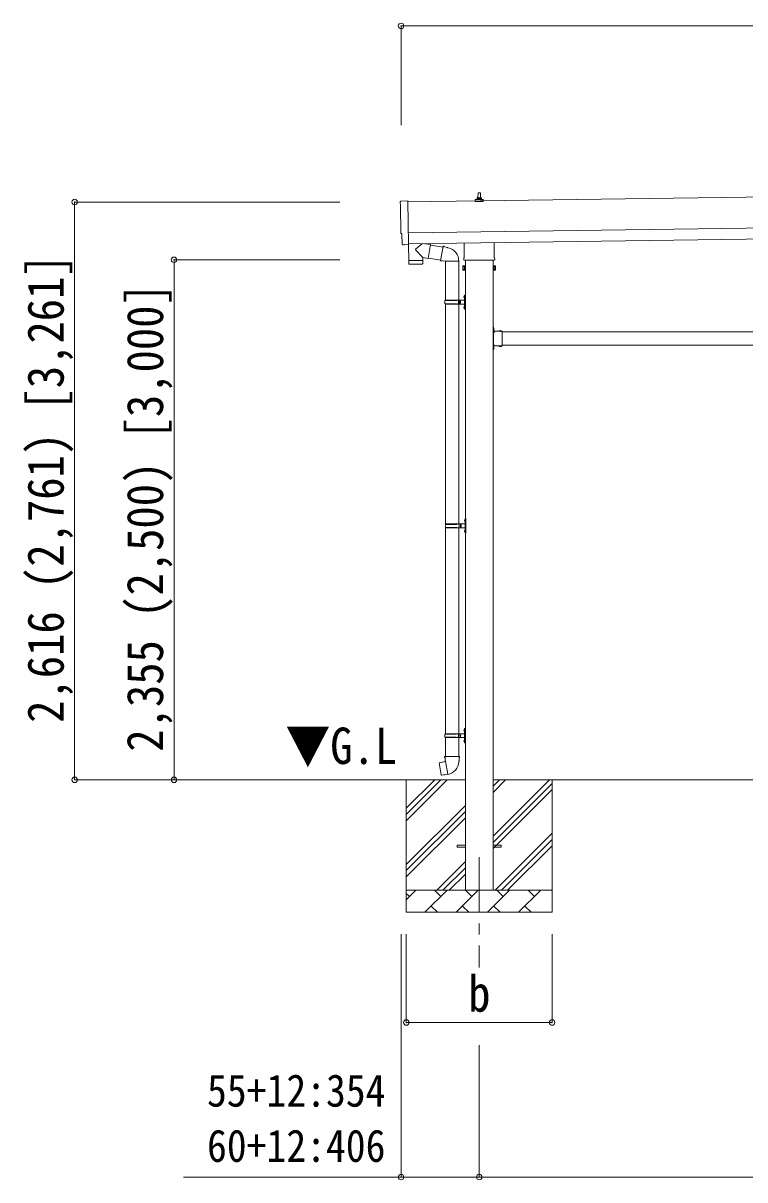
# Model space of a CAD drawing. Units: millimetres at full size, sheet at 1:50; details may follow other scales. Extents: x -14053 to 14053, y -9700 to 9700.
# Drawn here: x -6836 to -3568, y -5921 to -683 of the extents above; entities that cross this region are included whole.
import ezdxf
from ezdxf.enums import TextEntityAlignment as Align

# ---------------------------------------------------------------- set-up
doc = ezdxf.new("R2010")
doc.units = ezdxf.units.MM
doc.header["$LTSCALE"] = 50
doc.header["$PDMODE"] = 32
doc.header["$PDSIZE"] = 25
doc.linetypes.add('CHAIN1', pattern=[8, 5, -1, 1, -1])
doc.linetypes.add('USER3', pattern=[4, 3, -1])
for name, color, linetype, lineweight in [('0-1_壁線', 7, 'CHAIN1', 9), ('0-2_建具', 4, 'Continuous', 13), ('0-3_階段', 7, 'Continuous', 9), ('0-7_ハッチ', 7, 'Continuous', 13), ('0-8_外構', 6, 'Continuous', 5), ('0-9_敷地', 7, 'Continuous', 9)]:
    doc.layers.add(name, color=color, linetype=linetype, lineweight=lineweight)
doc.styles.add('ＭＳ ゴシック', font='')
doc.styles.get('ＭＳ ゴシック').set_extended_font_data('MS Gothic')

msp = doc.modelspace()

# ---------------------------------------------------------------- linework, layer by layer
at = {"layer": '0-1_壁線'}
msp.add_line((-4770.93, -4459.63), (-4770.93, -4959.63), dxfattribs=at)
at = {"layer": '0-2_建具'}
for p, q in [((271.3, -1416.18), (-5093.66, -1492.82)), ((-4776.93, -1475.36), (-4776.21, -1451.84)), ((-4775.21, -1450.86), (-4766.66, -1450.86)), ((-4765.66, -1451.84), (-4764.93, -1475.36)), ((-5125.27, -1489.84), (-5093.73, -1487.73)), ((-5093.73, -1487.73), (-5090.89, -1686.57)), ((-4789.18, -1490.86), (-4789.18, -1483.15)), ((-4752.68, -1490.86), (-4789.18, -1490.86)), ((-4788.8, -1482.36), (-4753.07, -1482.36)), ((-4788.42, -1482.18), (-4781.7, -1480.55)), ((-4781.32, -1480.36), (-4760.55, -1480.36)), ((-4780.93, -1479.58), (-4780.93, -1475.36)), ((-4779.93, -1475.36), (-4761.93, -1475.36)), ((-4760.93, -1479.58), (-4760.93, -1475.36)), ((-4753.45, -1482.18), (-4760.17, -1480.55)), ((-4752.68, -1490.86), (-4752.68, -1483.15)), ((-5091.66, -1632.81), (273.3, -1556.17)), ((-5090.94, -1682.8), (274.01, -1606.16)), ((-5110.52, -1686.85), (-5117.44, -1686.59)), ((-4839.23, -1744.85), (-4839.23, -1679.21)), ((-4702.63, -1677.26), (-4702.63, -1744.85)), ((-4840.93, -1753.63), (-4840.93, -1748.13)), ((-4703, -1757.13), (-4838.87, -1757.13)), ((-4833.43, -1757.13), (-4833.43, -4609.63)), ((-4708.43, -1757.13), (-4708.43, -4609.63)), ((-4700.93, -1748.13), (-4700.93, -1753.63)), ((-4844.93, -1783.13), (-4844.18, -1781.81)), ((-4844.93, -1783.13), (-4844.93, -1800.13)), ((-4844.93, -1800.13), (-4844.18, -1801.44)), ((-4837.93, -1781.81), (-4844.18, -1781.81)), ((-4837.93, -1786.72), (-4844.18, -1786.72)), ((-4837.93, -1796.53), (-4844.18, -1796.53)), ((-4837.93, -1801.44), (-4844.18, -1801.44)), ((-4837.93, -1801.44), (-4837.93, -1781.81)), ((-4837.93, -1782.43), (-4835.43, -1782.43)), ((-4835.43, -1800.83), (-4837.93, -1800.83)), ((-4708.43, -1802.13), (-4706.43, -1802.13)), ((-4703.93, -1782.43), (-4706.43, -1782.43)), ((-4706.43, -1800.83), (-4703.93, -1800.83)), ((-4703.93, -1801.44), (-4703.93, -1781.81)), ((-4703.93, -1781.81), (-4697.69, -1781.81)), ((-4703.93, -1786.72), (-4697.69, -1786.72)), ((-4703.93, -1796.53), (-4697.69, -1796.53)), ((-4703.93, -1801.44), (-4697.69, -1801.44)), ((-4696.93, -1783.13), (-4697.69, -1781.81)), ((-4696.93, -1800.13), (-4697.69, -1801.44)), ((-4696.93, -1783.13), (-4696.93, -1800.13)), ((-4706.43, -2058.63), (-4708.43, -2058.63)), ((-4708.43, -2065.63), (-4706.43, -2065.63)), ((-4708.43, -2071.63), (-4706.43, -2071.63)), ((-4702.43, -2081.63), (-4707.93, -2081.63)), ((-4707.93, -2081.63), (-4707.93, -2141.63)), ((-4706.43, -2058.63), (-4706.43, -2078.63)), ((-4705.93, -2062.73), (-4706.43, -2062.73)), ((-4666.43, -2078.63), (-4706.43, -2078.63)), ((-4706.43, -2082.63), (-4706.43, -2140.63)), ((-4669.53, -2078.12), (-4669.53, -2078.63)), ((-4666.43, -2078.63), (-4666.43, -2144.63)), ((-4666.43, -2081.63), (-1875.43, -2081.63)), ((-4702.43, -2141.63), (-4707.93, -2141.63)), ((-4706.43, -2142.63), (-4702.43, -2142.63)), ((-4706.43, -2144.63), (-4706.43, -2164.63)), ((-4666.43, -2144.63), (-4706.43, -2144.63)), ((-4669.53, -2145.14), (-4669.53, -2144.63)), ((-4666.43, -2141.63), (-1875.43, -2141.63)), ((-4708.43, -2151.63), (-4706.43, -2151.63)), ((-4708.43, -2157.63), (-4706.43, -2157.63)), ((-4706.43, -2164.63), (-4708.43, -2164.63)), ((-4705.93, -2148.73), (-4706.43, -2148.73)), ((-4870.93, -4405.13), (-4833.43, -4405.13)), ((-4870.93, -4414.13), (-4870.93, -4405.13)), ((-4870.93, -4414.13), (-4833.43, -4414.13)), ((-4708.43, -4405.13), (-4670.93, -4405.13)), ((-4708.43, -4414.13), (-4670.93, -4414.13)), ((-4670.93, -4414.13), (-4670.93, -4405.13))]:
    msp.add_line(p, q, dxfattribs=at)
for points in [[(-5120.32, -1683.64), (-5121, -1636.61), (-5121.6, -1636.62)], [(-5109.78, -1686.57), (-5109.12, -1685.93), (-5090.89, -1686.57)], [(-4706.43, -1802.13), (-4706.43, -1781.13), (-4708.43, -1781.13)], [(-4705.93, -2062.73), (-4705.93, -2074.53), (-4706.43, -2074.53)], [(-4706.43, -2082.63), (-4702.43, -2082.63), (-4702.43, -2080.63), (-4706.43, -2080.63)], [(-4669.53, -2078.12), (-4681.33, -2078.12), (-4681.33, -2078.63)], [(-4706.43, -2140.63), (-4702.43, -2140.63), (-4702.43, -2142.63)], [(-4669.53, -2145.14), (-4681.33, -2145.14), (-4681.33, -2144.63)], [(-4705.93, -2148.73), (-4705.93, -2160.53), (-4706.43, -2160.53)]]:
    msp.add_lwpolyline(points, dxfattribs=at)
msp.add_lwpolyline([(-4835.43, -1802.13), (-4835.43, -1781.13), (-4833.43, -1781.13), (-4833.43, -1802.13)], close=True, dxfattribs=at)
at = {"layer": '0-2_建具', "linetype": 'USER3'}
for points in [[(-4703.82, -2066.13), (-4706.6, -2067.48), (-4707.21, -2068.63)], [(-4703.82, -2071.13), (-4706.6, -2069.77), (-4707.21, -2068.63)], [(-4677.93, -2076.02), (-4676.58, -2078.79), (-4675.43, -2079.4)], [(-4672.93, -2076.02), (-4674.29, -2078.79), (-4675.43, -2079.4)], [(-4677.93, -2147.24), (-4676.58, -2144.46), (-4675.43, -2143.85)], [(-4672.93, -2147.24), (-4674.29, -2144.46), (-4675.43, -2143.85)], [(-4703.82, -2152.13), (-4706.6, -2153.48), (-4707.21, -2154.63)], [(-4703.82, -2157.13), (-4706.6, -2155.77), (-4707.21, -2154.63)]]:
    msp.add_lwpolyline(points, dxfattribs=at)
at = {"layer": '0-2_建具'}
for centre, radius, start, end in [((-4775.21, -1451.86), 1, 90, 178.60509), ((-4766.66, -1451.86), 1, 1.39491, 90), ((-4788.18, -1483.15), 1, 103.62699, 180), ((-4781.93, -1479.58), 1, 283.62699, 0), ((-4776.85, -1476), 4.13, 90, 171.17633), ((-4779.93, -1476.36), 1, 90, 180), ((-4767.6, -1475.36), 4.83, 133.60282, 180), ((-4774.27, -1475.36), 4.83, 0, 46.39718), ((-4765.02, -1476), 4.13, 8.82367, 90), ((-4761.93, -1476.36), 1, 0, 90), ((-4759.93, -1479.58), 1, 180, 256.37301), ((-4753.68, -1483.15), 1, 0, 76.37301), ((-4836.93, -1748.13), 4, 125.09963, 180), ((-4836.93, -1753.63), 4, 180, 194.47751), ((-4836.93, -1753.63), 4, 194.47751, 241.04498), ((-4704.93, -1753.63), 4, 298.95502, 345.52249), ((-4704.93, -1748.13), 4, 0, 54.90037), ((-4704.93, -1753.63), 4, 345.52249, 0), ((-4840.59, -1784.27), 4.34, 145.61575, 214.38425), ((-4840.59, -1798.99), 4.34, 145.61575, 214.38425), ((-4828.69, -1791.63), 16.24, 162.41205, 197.58795), ((-4713.18, -1791.63), 16.24, 342.41205, 17.58795), ((-4701.28, -1784.27), 4.34, 325.61575, 34.38425), ((-4701.28, -1798.99), 4.34, 325.61575, 34.38425), ((-4706.43, -2078.63), 2, 180, 270), ((-4711.67, -2068.63), 8.23, 314.2189, 45.7811), ((-4675.43, -2083.86), 8.23, 44.2189, 135.7811), ((-4706.43, -2144.63), 2, 90, 180), ((-4675.43, -2139.39), 8.23, 224.2189, 315.7811), ((-4711.67, -2154.63), 8.23, 314.2189, 45.7811)]:
    msp.add_arc(centre, radius, start, end, dxfattribs=at)
for centre, major_axis, ratio, start_param, end_param in [((-5125.07, -1492.83), (-3, -0.04), 0.99863, 4.7647489, 6.2979817), ((-9889.44, -1631.33), (4762.89, 68.04), 0.99863, 6.2686928, 6.2979817), ((-5121.66, -1632.22), (-4.41, -0.06), 0.99863, 6.2686928, 7.8539816), ((-5117.32, -1683.59), (-2.15, -2.1), 0.9974, 5.5252311, 7.0411395), ((-5110.48, -1685.85), (-0.717, -0.7), 0.9974, 0.7579542, 1.5707963)]:
    msp.add_ellipse(centre, major_axis=major_axis, ratio=ratio, start_param=start_param, end_param=end_param, dxfattribs=at)
at = {"layer": '0-3_階段'}
for p, q in [((-4833.43, -4109.63), (-5702.47, -4109.63)), ((-5100.93, -4109.63), (-5100.93, -4709.63)), ((-5100.93, -4294.68), (-4915.88, -4109.63)), ((-5100.93, -4266.39), (-4944.17, -4109.63)), ((-5100.93, -4238.11), (-4972.45, -4109.63)), ((-1833.43, -4109.63), (-4708.43, -4109.63)), ((-4708.43, -4364.73), (-4453.34, -4109.63)), ((-4708.43, -4166.74), (-4651.33, -4109.63)), ((-4708.43, -4138.45), (-4679.61, -4109.63)), ((-4708.43, -4393.01), (-4440.93, -4125.51)), ((-4440.93, -4109.63), (-4440.93, -4709.63)), ((-4708.43, -4421.29), (-4440.93, -4153.79)), ((-5100.93, -4492.67), (-4833.43, -4225.17)), ((-5100.93, -4520.95), (-4833.43, -4253.45)), ((-5100.93, -4549.24), (-4833.43, -4281.74)), ((-4698.78, -4609.63), (-4440.93, -4351.78)), ((-4670.49, -4609.63), (-4440.93, -4380.07)), ((-4642.21, -4609.63), (-4440.93, -4408.35)), ((-4963.34, -4609.63), (-4833.43, -4479.73)), ((-4935.05, -4609.63), (-4833.43, -4508.01)), ((-4906.77, -4609.63), (-4833.43, -4536.29)), ((-4444.22, -4609.63), (-4440.93, -4606.34)), ((-5100.93, -4609.63), (-4440.93, -4609.63)), ((-5100.93, -4652.52), (-5058.04, -4609.63)), ((-5086.6, -4638.18), (-5100.93, -4623.84)), ((-5016.62, -4709.63), (-4916.62, -4609.63)), ((-4945.17, -4638.18), (-4973.73, -4609.63)), ((-4875.2, -4709.63), (-4775.2, -4609.63)), ((-4803.75, -4638.18), (-4832.31, -4609.63)), ((-4733.78, -4709.63), (-4633.78, -4609.63)), ((-4662.33, -4638.18), (-4690.88, -4609.63)), ((-4592.36, -4709.63), (-4492.36, -4609.63)), ((-4520.91, -4638.18), (-4549.46, -4609.63)), ((-4440.93, -4709.63), (-5100.93, -4709.63)), ((-4988.07, -4681.07), (-4959.51, -4709.63)), ((-4846.65, -4681.07), (-4818.09, -4709.63)), ((-4705.22, -4681.07), (-4676.67, -4709.63)), ((-4563.8, -4681.07), (-4535.25, -4709.63))]:
    msp.add_line(p, q, dxfattribs=at)
at = {"layer": '0-8_外構'}
for p, q in [((-5124.67, -695.51), (-5124.67, -1145.51)), ((1584.68, -695.51), (-5124.67, -695.51)), ((-6602.47, -1493.26), (-6602.47, -4109.63)), ((-6602.47, -1493.26), (-5402.47, -1493.26)), ((-6152.47, -1754.63), (-6152.47, -4109.63)), ((-6152.47, -1754.63), (-5402.47, -1754.63)), ((-6602.47, -4109.63), (-5702.47, -4109.63)), ((-5124.67, -5908.63), (-5124.67, -4808.63)), ((-5100.93, -5208.63), (-5100.93, -4808.63)), ((-4440.93, -5208.63), (-4440.93, -4808.63)), ((-5100.93, -5208.63), (-4440.93, -5208.63)), ((-4770.93, -5908.63), (-4770.93, -5310.63)), ((-5124.67, -5908.63), (-6109.24, -5908.63)), ((-4770.93, -5908.63), (-5124.67, -5908.63)), ((-1770.93, -5908.63), (-4770.93, -5908.63))]:
    msp.add_line(p, q, dxfattribs=at)
for p in [(-5124.67, -695.51), (-6602.47, -1493.26), (-6152.47, -1754.63), (-6602.47, -4109.63), (-6152.47, -4109.63), (-5100.93, -5208.63), (-4440.93, -5208.63), (-5124.67, -5908.63), (-4770.93, -5908.63)]:
    msp.add_point(p, dxfattribs=at)
at = {"layer": '0-9_敷地'}
for p, q in [((-5026.45, -1744.87), (-5057.32, -1711.77)), ((-5029.5, -1681.92), (-5057.14, -1704.44)), ((-4991.87, -1685.93), (-5017.71, -1681.76)), ((-4991.87, -1685.93), (-5002.04, -1748.82)), ((-4992.17, -1687.76), (-4934.81, -1696.89)), ((-4934.48, -1695.08), (-4945.55, -1757.81)), ((-4934.48, -1695.08), (-4933.34, -1693.09)), ((-4934.48, -1695.08), (-4914.85, -1698.89)), ((-4933.34, -1693.09), (-4929.78, -1693.72)), ((-4929.78, -1693.72), (-4929.36, -1696.07)), ((-4914.85, -1698.89), (-4913.16, -1700.52)), ((-4913.16, -1700.52), (-4911.05, -1700.97)), ((-5090.26, -1758.8), (-5089.84, -1771.85)), ((-5029.26, -1773.93), (-5086.8, -1774.75)), ((-5085.77, -1757.74), (-5085.74, -1758.74)), ((-5030.78, -1756.95), (-5030.78, -1757.95)), ((-5026.45, -1744.87), (-5002.04, -1748.82)), ((-5026.45, -1744.87), (-5026.28, -1756.89)), ((-5001.74, -1746.99), (-4945.23, -1755.99)), ((-4945.55, -1757.81), (-4945.15, -1760.06)), ((-4945.55, -1757.81), (-4925.79, -1760.94)), ((-4945.15, -1760.06), (-4941.59, -1760.69)), ((-4941.59, -1760.69), (-4940.39, -1758.62)), ((-4925.79, -1760.94), (-4923.58, -1759.95)), ((-4863.29, -1760.35), (-4924.47, -1760.35)), ((-4923.43, -1760.35), (-4923.43, -1937.63)), ((-4863.43, -1760.35), (-4863.43, -2950.63)), ((-4925.43, -1937.63), (-4839.43, -1937.63)), ((-4925.43, -1937.63), (-4925.43, -1939.63)), ((-4866.43, -1937.63), (-4866.43, -1942.13)), ((-4858.43, -1937.63), (-4858.43, -1955.63)), ((-4839.74, -1920.49), (-4837.69, -1921.48)), ((-4838.47, -1918.48), (-4837.83, -1918.48)), ((-4838.47, -1918.48), (-4838.47, -1926.78)), ((-4838.47, -1926.78), (-4837.83, -1926.78)), ((-4837.83, -1918.48), (-4837.43, -1918.88)), ((-4837.69, -1921.48), (-4837.08, -1922.63)), ((-4837.43, -1914.63), (-4834.43, -1913.13)), ((-4837.43, -1914.63), (-4837.43, -1978.63)), ((-4834.43, -1913.13), (-4834.43, -1980.13)), ((-4834.43, -1913.13), (-4833.43, -1913.13)), ((-4833.43, -1913.13), (-4833.43, -1980.13)), ((-4926.43, -1939.63), (-4876.1, -1939.63)), ((-4926.43, -1953.63), (-4876.1, -1953.63)), ((-4925.43, -1955.63), (-4925.43, -1953.63)), ((-4925.43, -1955.63), (-4839.43, -1955.63)), ((-4923.43, -1955.63), (-4923.43, -2950.63)), ((-4866.43, -1942.13), (-4864.43, -1942.13)), ((-4866.43, -1955.63), (-4866.43, -1951.13)), ((-4866.43, -1951.13), (-4864.43, -1951.13)), ((-4864.43, -1942.13), (-4864.43, -1951.13)), ((-4858.43, -1942.13), (-4855.43, -1942.13)), ((-4858.43, -1951.13), (-4855.43, -1951.13)), ((-4855.43, -1942.13), (-4855.43, -1951.13)), ((-4839.74, -1968.49), (-4837.69, -1969.48)), ((-4838.47, -1966.48), (-4837.83, -1966.48)), ((-4838.47, -1966.48), (-4838.47, -1974.78)), ((-4838.47, -1974.78), (-4837.83, -1974.78)), ((-4837.83, -1966.48), (-4837.83, -1974.78)), ((-4837.83, -1966.48), (-4837.43, -1966.88)), ((-4837.83, -1974.78), (-4837.43, -1974.38)), ((-4837.69, -1969.48), (-4837.08, -1970.63)), ((-4837.43, -1978.63), (-4834.43, -1980.13)), ((-4834.43, -1980.13), (-4833.43, -1980.13)), ((-4835.97, -2931.48), (-4835.33, -2931.48)), ((-4835.97, -2931.48), (-4835.97, -2939.78)), ((-4835.33, -2931.48), (-4834.93, -2931.88)), ((-4834.93, -2927.63), (-4831.93, -2926.13)), ((-4834.93, -2927.63), (-4834.93, -2991.63)), ((-4831.93, -2926.13), (-4831.93, -2993.13)), ((-4831.93, -2926.13), (-4830.93, -2926.13)), ((-4830.93, -2926.13), (-4830.93, -2993.13)), ((-4923.93, -2952.63), (-4873.6, -2952.63)), ((-4923.93, -2966.63), (-4873.6, -2966.63)), ((-4923.43, -2968.62), (-4923.43, -3900.63)), ((-4922.93, -2950.63), (-4836.93, -2950.63)), ((-4922.93, -2950.63), (-4922.93, -2952.63)), ((-4922.93, -2968.63), (-4922.93, -2966.63)), ((-4922.93, -2968.63), (-4836.93, -2968.63)), ((-4863.93, -2950.63), (-4863.93, -2955.13)), ((-4863.93, -2955.13), (-4861.93, -2955.13)), ((-4863.93, -2968.63), (-4863.93, -2964.13)), ((-4863.93, -2964.13), (-4861.93, -2964.13)), ((-4863.43, -2968.62), (-4863.43, -3900.63)), ((-4861.93, -2955.13), (-4861.93, -2964.13)), ((-4855.93, -2950.63), (-4855.93, -2968.63)), ((-4855.93, -2955.13), (-4852.93, -2955.13)), ((-4855.93, -2964.13), (-4852.93, -2964.13)), ((-4852.93, -2955.13), (-4852.93, -2964.13)), ((-4837.24, -2933.48), (-4835.19, -2934.48)), ((-4837.24, -2981.48), (-4835.19, -2982.48)), ((-4835.97, -2939.78), (-4835.33, -2939.78)), ((-4835.97, -2979.48), (-4835.33, -2979.48)), ((-4835.97, -2979.48), (-4835.97, -2987.78)), ((-4835.33, -2979.48), (-4835.33, -2987.78)), ((-4835.33, -2979.48), (-4834.93, -2979.88)), ((-4835.19, -2934.48), (-4834.58, -2935.63)), ((-4835.19, -2982.48), (-4834.58, -2983.63)), ((-4835.97, -2987.78), (-4835.33, -2987.78)), ((-4835.33, -2987.78), (-4834.93, -2987.38)), ((-4834.93, -2991.63), (-4831.93, -2993.13)), ((-4831.93, -2993.13), (-4830.93, -2993.13)), ((-4837.43, -3877.63), (-4834.43, -3876.13)), ((-4834.43, -3876.13), (-4834.43, -3943.13)), ((-4834.43, -3876.13), (-4833.43, -3876.13)), ((-4833.43, -3876.13), (-4833.43, -3943.13)), ((-4926.43, -3902.63), (-4876.1, -3902.63)), ((-4926.43, -3916.63), (-4876.1, -3916.63)), ((-4925.43, -3900.63), (-4839.43, -3900.63)), ((-4925.43, -3900.63), (-4925.43, -3902.63)), ((-4925.43, -3918.63), (-4925.43, -3916.63)), ((-4925.43, -3918.63), (-4839.43, -3918.63)), ((-4923.43, -3918.63), (-4923.43, -4003.55)), ((-4866.43, -3900.63), (-4866.43, -3905.13)), ((-4866.43, -3905.13), (-4864.43, -3905.13)), ((-4866.43, -3918.63), (-4866.43, -3914.13)), ((-4866.43, -3914.13), (-4864.43, -3914.13)), ((-4864.43, -3905.13), (-4864.43, -3914.13)), ((-4863.43, -3918.63), (-4863.43, -4003.55)), ((-4858.43, -3900.63), (-4858.43, -3918.63)), ((-4858.43, -3905.13), (-4855.43, -3905.13)), ((-4858.43, -3914.13), (-4855.43, -3914.13)), ((-4855.43, -3905.13), (-4855.43, -3914.13)), ((-4839.74, -3883.48), (-4837.69, -3884.48)), ((-4838.47, -3881.48), (-4837.83, -3881.48)), ((-4838.47, -3881.48), (-4838.47, -3889.78)), ((-4838.47, -3889.78), (-4837.83, -3889.78)), ((-4837.83, -3881.48), (-4837.43, -3881.88)), ((-4837.69, -3884.48), (-4837.08, -3885.63)), ((-4837.43, -3877.63), (-4837.43, -3941.63)), ((-4839.74, -3931.48), (-4837.69, -3932.48)), ((-4838.47, -3929.48), (-4837.83, -3929.48)), ((-4838.47, -3929.48), (-4838.47, -3937.78)), ((-4838.47, -3937.78), (-4837.83, -3937.78)), ((-4837.83, -3929.48), (-4837.83, -3937.78)), ((-4837.83, -3929.48), (-4837.43, -3929.88)), ((-4837.83, -3937.78), (-4837.43, -3937.38)), ((-4837.69, -3932.48), (-4837.08, -3933.63)), ((-4837.43, -3941.63), (-4834.43, -3943.13)), ((-4834.43, -3943.13), (-4833.43, -3943.13)), ((-4951.89, -4032.01), (-4952.7, -4033.18)), ((-4952.7, -4033.18), (-4943.08, -4087.73)), ((-4924.03, -4026.76), (-4951.89, -4032.01)), ((-4939.15, -4029.4), (-4939.36, -4029.64)), ((-4925.28, -4003.55), (-4927.43, -4004.34)), ((-4927.43, -4004.34), (-4927.43, -4007.95)), ((-4927.43, -4007.95), (-4925.19, -4008.77)), ((-4861.58, -4003.55), (-4925.28, -4003.55)), ((-4925.28, -4003.55), (-4924.94, -4023.55)), ((-4924.94, -4023.55), (-4923.58, -4025.55)), ((-4913.67, -4084.05), (-4923.81, -4026.58)), ((-4923.78, -4025.76), (-4923.78, -4026.46)), ((-4923.58, -4025.55), (-4923.62, -4025.56)), ((-4863.25, -4025.5), (-4863.32, -4027.66)), ((-4861.93, -4023.55), (-4863.25, -4025.5)), ((-4861.58, -4003.55), (-4861.93, -4023.55)), ((-4859.43, -4007.95), (-4861.68, -4008.77)), ((-4861.58, -4003.55), (-4859.43, -4004.34)), ((-4859.43, -4004.34), (-4859.43, -4007.95)), ((-4913.37, -4084.81), (-4913.61, -4084.15)), ((-4929.06, -4086.65), (-4929.34, -4086.49))]:
    msp.add_line(p, q, dxfattribs=at)
for points in [[(-5091.29, -1686.56), (-5090.27, -1757.8), (-5026.28, -1756.89)], [(-5026.3, -1770.94), (-5026.26, -1757.89), (-5090.26, -1758.8)], [(-4839.74, -1924.78), (-4837.69, -1923.78), (-4837.08, -1922.63)], [(-4837.83, -1918.48), (-4837.83, -1926.78), (-4837.43, -1926.38)], [(-4839.74, -1972.78), (-4837.69, -1971.78), (-4837.08, -1970.63)], [(-4835.33, -2931.48), (-4835.33, -2939.78), (-4834.93, -2939.38)], [(-4837.24, -2937.77), (-4835.19, -2936.78), (-4834.58, -2935.63)], [(-4837.24, -2985.77), (-4835.19, -2984.78), (-4834.58, -2983.63)], [(-4839.74, -3887.77), (-4837.69, -3886.78), (-4837.08, -3885.63)], [(-4837.83, -3881.48), (-4837.83, -3889.78), (-4837.43, -3889.38)], [(-4839.74, -3935.77), (-4837.69, -3934.78), (-4837.08, -3933.63)], [(-4936.91, -4029.18), (-4937.19, -4029.03), (-4939.15, -4029.4)], [(-4913.94, -4083.96), (-4941.92, -4088.56), (-4943.08, -4087.73)], [(-4926.87, -4086.08), (-4927.09, -4086.32), (-4929.06, -4086.65)]]:
    msp.add_lwpolyline(points, dxfattribs=at)
for centre, radius, start, end in [((-5053.83, -1708.18), 5, 131.47396, 225.79244), ((-4923.58, -1759.95), 60.3, 359.62495, 78), ((-5086.84, -1771.75), 3, 181.81845, 270.86677), ((-5029.3, -1770.93), 3, 270.81845, 359.81845), ((-4876.1, -1937.63), 2, 270, 359.99998), ((-4834.14, -1922.63), 6, 136.21765, 223.78235), ((-4839.43, -1935.63), 2, 270, 359.99998), ((-4877.68, -1946.63), 49.25, 171.82876, 180.00002), ((-4877.68, -1946.63), 49.25, 180.00002, 188.17127), ((-4876.1, -1955.63), 2, 0.00005, 90.00004), ((-4834.14, -1970.63), 6, 136.21765, 223.78235), ((-4839.43, -1957.63), 2, 0.00005, 90.00004), ((-4831.64, -2935.63), 6, 136.21765, 223.78235), ((-4875.18, -2959.63), 49.25, 171.82876, 180.00002), ((-4875.18, -2959.63), 49.25, 180.00002, 188.17127), ((-4873.6, -2950.63), 2, 270, 359.99998), ((-4873.6, -2968.63), 2, 0.00005, 90.00004), ((-4831.64, -2983.63), 6, 136.21765, 223.78235), ((-4836.93, -2948.63), 2, 270, 359.99998), ((-4836.93, -2970.63), 2, 0.00005, 90.00004), ((-4877.68, -3909.63), 49.25, 171.82876, 180.00002), ((-4877.68, -3909.63), 49.25, 180.00002, 188.17127), ((-4876.1, -3900.63), 2, 270, 359.99998), ((-4876.1, -3918.63), 2, 0.00005, 90.00004), ((-4834.14, -3885.63), 6, 136.21765, 223.78235), ((-4839.43, -3898.63), 2, 270, 359.99998), ((-4839.43, -3920.63), 2, 0.00005, 90.00004), ((-4834.14, -3933.63), 6, 136.21765, 223.78235), ((-4924.08, -4026.46), 0.3, 280.66842, 0), ((-4923.58, -4025.76), 0.2, 100, 180), ((-4923.58, -4025.55), 60.3, 279.96938, 358), ((-4913.89, -4084.25), 0.3, 20, 99.33158), ((-4913.18, -4084.75), 0.2, 200, 279.96938)]:
    msp.add_arc(centre, radius, start, end, dxfattribs=at)

# ---------------------------------------------------------------- texts
at = {"layer": '0-7_ハッチ', "style": 'ＭＳ ゴシック', "width": 0.9}
msp.add_text('▼G.L', height=165, dxfattribs=at).set_placement((-5647.81, -4087.41), align=Align.BOTTOM_LEFT)
at = {"layer": '0-8_外構', "color": 7, "style": 'ＭＳ ゴシック', "width": 0.9}
for s, p in [('2,616 (2,761) [3,261]', (-6602.47, -3851.45)), ('2,355 (2,500) [3,000]', (-6152.47, -3982.13))]:
    msp.add_text(s, height=165, rotation=90, dxfattribs=at).set_placement(p, align=Align.BOTTOM_LEFT)
for s, height, p in [('b', 165, (-4820.93, -5208.63)), ('55+12:354', 146.6, (-6003.2, -5633.63)), ('60+12:406', 146.6, (-6003.2, -5883.63))]:
    msp.add_text(s, height=height, dxfattribs=at).set_placement(p, align=Align.BOTTOM_LEFT)

doc.saveas('drawing.dxf')
